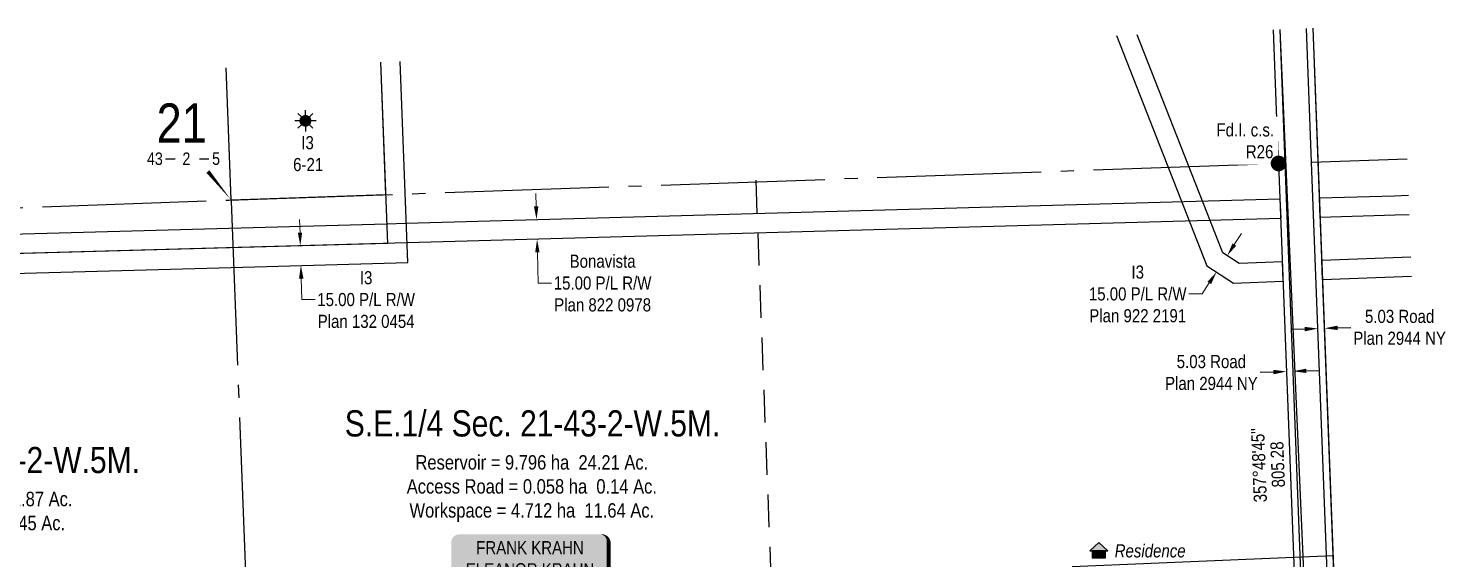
# Model space of a CAD drawing. Extents: x 685628 to 689949, y 5842791 to 5846601.
# Drawn here: x 686830 to 687911, y 5844417 to 5844822 of the extents above; entities that cross this region are included whole.
import ezdxf
from ezdxf.enums import TextEntityAlignment as Align

# ---------------------------------------------------------------- set-up
doc = ezdxf.new("R2010")
doc.units = 0
doc.header["$LTSCALE"] = 5
doc.linetypes.add('foc-LSD', pattern=[8, 5, -3])
doc.linetypes.add('foc-QUARTERLINE', pattern=[33, 25, -3, 2, -3])
for name, color, linetype in [('10', 1, 'Continuous'), ('9', 3, 'Continuous'), ('AS-POWER', 104, 'foc-POWER'), ('AS-RESIDENCE', 14, 'Continuous'), ('AS-TELUS', 224, 'foc-TEL'), ('C-SYMBOL', 7, 'Continuous'), ('C-WS-S', 13, 'Continuous'), ('CG-NOTES', 7, 'Continuous'), ('F-RW', 190, 'Continuous'), ('L-AREAREQUIRED', 7, 'Continuous'), ('L-BD', 7, 'Continuous'), ('L-MON', 1, 'Continuous'), ('L-MON-T', 1, 'Continuous'), ('L-QSEC', 8, 'foc-QUARTERLINE'), ('L-SEC', 7, 'Continuous'), ('L-SECLBL', 7, 'Continuous'), ('L-SECTION-LSD', 7, 'foc-LSD'), ('L-TITLEDB', 4, 'Continuous'), ('L-TITLEDB-T', 4, 'Continuous')]:
    doc.layers.add(name, color=color, linetype=linetype)
doc.layers.add('C-WS-T', color=13, linetype='Continuous', lineweight=9)
doc.layers.add('F-RW-T', color=190, linetype='Continuous', lineweight=9)
doc.styles.add('100L', font='ARIALN.TTF', dxfattribs={"height": 11})
doc.styles.add('175L', font='ARIALN.TTF', dxfattribs={"height": 20})
doc.styles.add('80', font='ARIALN.TTF', dxfattribs={"height": 10})
doc.styles.add('80CG', font='ARIALN.TTF', dxfattribs={"height": 10})
doc.styles.add('80L', font='ARIALN.TTF', dxfattribs={"height": 10})
doc.styles.add('foc-LtypeFont', font='ARIALN.TTF', dxfattribs={"height": 7.35})
doc.styles.add('SIMPLEX', font='ARIALN.TTF')
doc.linetypes.add('foc-POWER', pattern='A,6,-1,["P",foc-LtypeFont,S=0.2,R=0,X=-0.625,Y=-0.75],-1.24,4', length=12.24)
doc.linetypes.add('foc-POWER-NOLINE', pattern='A,0,-4,["P",foc-LtypeFont,S=0.2,R=0,X=-0.625,Y=-0.75],-8.24', length=12.24)
doc.linetypes.add('foc-TEL', pattern='A,2,-1,["T",foc-LtypeFont,S=0.2,R=0,X=-0.425,Y=-0.75],-1.24,8', length=12.24)
doc.linetypes.add('foc-TEL-NOLINE', pattern='A,0,-2,["T",foc-LtypeFont,S=0.2,R=0,X=-0.425,Y=-0.75],-10.24', length=12.24)
doc.dimstyles.new('Compass 5 000', dxfattribs={"dimscale": 5, "dimtxt": 9, "dimasz": 2, "dimexe": 0.2, "dimexo": 0.0625, "dimgap": 0.5, "dimtad": 0, "dimtih": 1, "dimtoh": 1, "dimzin": 0, "dimdsep": 46, "dimtxsty": '80CG', "dimcen": 0.1, "dimse1": 1, "dimse2": 1, "dimclrd": 256, "dimclrt": 256, "dimaunit": 1, "dimadec": 4, "dimazin": 0, "dimtfac": 0.06, "dimtofl": 0, "dimtmove": 0, "dimatfit": 1, "dimfxl": 0.2, "dimtolj": 1, "dimtzin": 0, "dimlwd": -1, "dimarcsym": 0})

# ---------------------------------------------------------------- blocks, each defined once
blk = doc.blocks.new('fdia')
at = {"color": 255, "const_width": 1}
blk.add_lwpolyline([(-0.5, 0, 1), (0.5, 0, 1)], format="xyb", close=True, dxfattribs=at)
blk = doc.blocks.new('Fdiaa')
blk.add_blockref('fdia', (0, 0))
blk = doc.blocks.new('fdib')
at = {"color": 1, "const_width": 1.6}
blk.add_lwpolyline([(-0.4, 0, 1), (0.4, 0, 1)], format="xyb", close=True, dxfattribs=at)
at = {"color": 1}
blk.add_circle((0, 0), 0.8, dxfattribs=at)
blk = doc.blocks.new('Fdibb')
blk.add_blockref('fdib', (0, 0))
blk = doc.blocks.new('fdicc')
for name in ['Fdibb', 'Fdiaa']:
    blk.add_blockref(name, (0, 0))
blk = doc.blocks.new('FDI')
blk.add_blockref('fdicc', (0, 0))
blk = doc.blocks.new('L-SECLBL')
at = {"layer": '9', "color": 7}
for p, q in [((-5.1, -27.8), (-12.3, -27.8)), ((20.7, -27.8), (13.5, -27.8))]:
    blk.add_line(p, q, dxfattribs=at)
at = {"layer": '10', "color": 2, "style": 'SIMPLEX'}
blk.add_attdef('SEC', text='', height=30, dxfattribs=at).set_placement((0, 0), align=Align.MIDDLE)
at = {"layer": '10', "color": 5, "style": '80L'}
blk.add_attdef('TWP', text='', height=9.5, dxfattribs=at).set_placement((-14.4, -27.4), align=Align.MIDDLE_RIGHT)
blk.add_attdef('RGE', text='', height=9.5, dxfattribs=at).set_placement((3.6, -27.4), align=Align.MIDDLE_CENTER)
blk.add_attdef('MER', text='', height=9.5, dxfattribs=at).set_placement((23.2, -27.4), align=Align.MIDDLE_LEFT)
blk = doc.blocks.new('GAS')
h = blk.add_hatch(color=255)
h.dxf.hatch_style = 1
edge = h.paths.add_edge_path()
edge.add_arc((0, 0), 0.9, 0, 360)
for p, q in [((-0.81, 0), (-1.62, 0)), ((-0.57, 0.57), (-1.14, 1.14)), ((0, 0.81), (0, 1.62)), ((0.57, 0.57), (1.14, 1.14)), ((1.62, 0), (0.81, 0)), ((-0.57, -0.57), (-1.14, -1.14)), ((0, -0.81), (0, -1.62)), ((1.14, -1.14), (0.57, -0.57))]:
    blk.add_line(p, q)
blk.add_circle((0, 0), 0.8)
blk = doc.blocks.new('*U373')
h = blk.add_hatch(color=59)
edge = h.paths.add_edge_path()
edge.add_line((-54, -37), (54, -37))
edge.add_arc((54, -31), 6, 270, 360)
edge.add_line((60, -31), (60, 29.5))
edge.add_arc((54, 29.5), 6, 0, 90)
edge.add_line((54, 35.5), (-54, 35.5))
edge.add_arc((-54, 29.5), 6, 90, 180)
edge.add_line((-60, 29.5), (-60, -31))
edge.add_arc((-54, -31), 6, 180, 270)
at = {"color": 1, "flags": 128}
blk.add_lwpolyline([(-54, -37, 3, 3, 0), (54, -37, 3, 3, 0.414214), (60, -31, 3, 3, 0), (60, 29.5, 3, 0, 0.414214), (54, 35.5, 0, 0, 0), (-54, 35.5, 0, 0, 0.414214), (-60, 29.5, 0, 0, 0), (-60, -31, 0, 3, 0.414214)], format="xyseb", close=True, dxfattribs=at)
blk.add_lwpolyline([(-29.4, -22.4, 0, 7.5, 0), (0, 0, 0, 0, 0)], format="xyseb", dxfattribs=at)
at = {"color": 1, "style": '80'}
blk.add_attdef('ENTER_TEXT_001', (-36, -5), '', height=10, dxfattribs=at)
blk = doc.blocks.new('*D378')
at = {"layer": 'F-RW-T', "transparency": 16777216}
for p, q in [((687749.8, 5844656.9), (687755.3, 5844665.3)), ((687725.2, 5844619.2), (687715.2, 5844619.2)), ((687730.7, 5844627.6), (687725.2, 5844619.2))]:
    blk.add_line(p, q, dxfattribs=at)
for points in [[(687748.4, 5844657.8), (687751.2, 5844656), (687744.4, 5844648.5)], [(687729.3, 5844628.5), (687732.1, 5844626.7), (687736.2, 5844636)]]:
    blk.add_solid(points, dxfattribs=at)
at = {"layer": 'F-RW-T', "transparency": 16777216, "insert": (687676.1, 5844619.2), "char_height": 10, "attachment_point": 5, "style": '80CG'}
blk.add_mtext('\\A1;I3\\P15.00 P/L R/W\\PPlan 922 2191', dxfattribs=at)
blk = doc.blocks.new('*D382')
at = {"layer": 'F-RW-T', "transparency": 16777216}
for p, q in [((687217.2, 5844686), (687216.9, 5844696)), ((687218.2, 5844651), (687218.8, 5844627.5)), ((687218.8, 5844627.5), (687228.8, 5844627.5))]:
    blk.add_line(p, q, dxfattribs=at)
for points in [[(687218.9, 5844686.1), (687215.5, 5844686), (687217.5, 5844676)], [(687219.8, 5844651.1), (687216.5, 5844651), (687217.9, 5844661)]]:
    blk.add_solid(points, dxfattribs=at)
at = {"layer": 'F-RW-T', "transparency": 16777216, "insert": (687267.9, 5844627.5), "char_height": 10, "attachment_point": 5, "style": '80CG'}
blk.add_mtext('\\A1;Bonavista\\P15.00 P/L R/W\\PPlan 822 0978', dxfattribs=at)
blk = doc.blocks.new('*D383')
at = {"layer": 'F-RW-T', "transparency": 16777216}
for p, q in [((687037.1, 5844666), (687036.8, 5844676)), ((687038, 5844631), (687038.5, 5844614.9)), ((687038.5, 5844614.9), (687048.5, 5844614.9))]:
    blk.add_line(p, q, dxfattribs=at)
for points in [[(687038.7, 5844666.1), (687035.4, 5844666), (687037.3, 5844656)], [(687039.7, 5844631), (687036.3, 5844630.9), (687037.7, 5844641)]]:
    blk.add_solid(points, dxfattribs=at)
at = {"layer": 'F-RW-T', "transparency": 16777216, "insert": (687087.5, 5844614.9), "char_height": 10, "attachment_point": 5, "style": '80CG'}
blk.add_mtext('\\A1;I3\\P15.00 P/L R/W\\PPlan 132 0454', dxfattribs=at)
blk = doc.blocks.new('*D435')
at = {"layer": 'L-TITLEDB-T', "transparency": 16777216}
for p, q in [((687779.6, 5844559.6), (687769.6, 5844559.2)), ((687804.7, 5844560.5), (687814.6, 5844560.9))]:
    blk.add_line(p, q, dxfattribs=at)
for points in [[(687779.6, 5844561.3), (687779.7, 5844557.9), (687789.6, 5844560)], [(687804.6, 5844562.2), (687804.7, 5844558.9), (687794.7, 5844560.2)]]:
    blk.add_solid(points, dxfattribs=at)
at = {"layer": 'L-TITLEDB-T', "transparency": 16777216, "insert": (687732.3, 5844559.2), "char_height": 10, "attachment_point": 5, "style": '80CG'}
blk.add_mtext('\\A1;5.03 Road\\PPlan 2944 NY', dxfattribs=at)
blk = doc.blocks.new('*D436')
at = {"layer": 'L-TITLEDB-T', "transparency": 16777216}
for p, q in [((687803.6, 5844592.4), (687793.6, 5844592)), ((687828.6, 5844593.4), (687838.6, 5844593.7))]:
    blk.add_line(p, q, dxfattribs=at)
for points in [[(687803.5, 5844594.1), (687803.6, 5844590.7), (687813.5, 5844592.8)], [(687828.5, 5844595), (687828.6, 5844591.7), (687818.6, 5844593)]]:
    blk.add_solid(points, dxfattribs=at)
at = {"layer": 'L-TITLEDB-T', "transparency": 16777216, "insert": (687875.9, 5844593.7), "char_height": 10, "attachment_point": 5, "style": '80CG'}
blk.add_mtext('\\A1;5.03 Road\\PPlan 2944 NY', dxfattribs=at)
blk = doc.blocks.new('res_occ')
for points in [[(0.1, 0.89), (-1.26, -0.37), (1.46, -0.37)], [(-0.9, -1.43), (1.1, -1.43), (1.1, -0.37), (-0.9, -0.37)]]:
    blk.add_hatch(color=14).paths.add_polyline_path(points)
at = {"color": 14}
for points in [[(0.1, 0.89), (-1.26, -0.37), (1.46, -0.37)], [(-0.9, -1.43), (1.1, -1.43), (1.1, -0.37), (-0.9, -0.37)]]:
    blk.add_lwpolyline(points, close=True, dxfattribs=at)

msp = doc.modelspace()

# ---------------------------------------------------------------- linework, layer by layer
at = {"layer": 'AS-POWER', "linetype": 'foc-POWER-NOLINE', "flags": 128}
msp.add_lwpolyline([(687878.991, 5843013.508), (687809.82, 5844822.043)], dxfattribs=at)
at = {"layer": 'AS-POWER', "flags": 128}
msp.add_lwpolyline([(687626.013, 5844411.156), (687825.197, 5844419.53)], dxfattribs=at)
at = {"layer": 'AS-TELUS', "linetype": 'foc-TEL-NOLINE', "flags": 128}
msp.add_lwpolyline([(687853.863, 5843012.546), (687824.798, 5843866.805), (687823.328, 5843907.918), (687822.046, 5843942.152), (687820.379, 5843983.044), (687819.099, 5844016.141), (687818.186, 5844045.145), (687817.176, 5844080.558), (687784.691, 5844821.083)], dxfattribs=at)
at = {"layer": 'C-WS-S'}
msp.add_lwpolyline([(687098.572, 5844796.17), (687102.295, 5844694.996), (686984.588, 5844690.873), (686980.76, 5844791.804), (686980.757, 5844791.894)], dxfattribs=at)
at = {"layer": 'F-RW', "flags": 128}
for points in [[(687659.962, 5844816.546), (687728.766, 5844640.8), (687749.243, 5844627.413), (687787.001, 5844628.87), (687786.429, 5844643.838), (687753.447, 5844642.578), (687740.976, 5844650.732), (687714.398, 5844718.465), (687675.81, 5844817.121)], [(687098.476, 5844796.166), (687103.698, 5844657.845), (686427.977, 5844639.18), (686428.189, 5844631.701), (686306.111, 5844628.313), (686305.869, 5844635.884), (686182.219, 5844632.453), (686182.785, 5844617.457), (686242.239, 5844619.052), (686255.425, 5844611.918), (686479.687, 5844618.114), (686492.426, 5844625.943), (686984.527, 5844639.523), (687119.262, 5844643.173), (687113.464, 5844796.71)], [(687883.231, 5844679.755), (687872.594, 5844679.283), (687815.336, 5844677.655), (687814.769, 5844692.64), (687872.065, 5844694.243), (687882.658, 5844694.713)], [(686427.977, 5844639.18), (686428.052, 5844636.551), (686428.189, 5844631.701), (686306.111, 5844628.313), (686305.934, 5844633.851), (686305.869, 5844635.884), (686182.219, 5844632.453), (686181.652, 5844647.443), (686305.471, 5844650.845), (686305.223, 5844658.362), (686427.391, 5844661.805), (686427.593, 5844654.31), (686427.593, 5844654.31), (687103.131, 5844672.85), (687118.121, 5844673.268), (687784.597, 5844691.8), (687785.169, 5844676.815), (687118.692, 5844658.262), (686427.977, 5844639.18)], [(687885.036, 5844632.605), (687817.164, 5844630.035), (687816.582, 5844645.024), (687884.461, 5844647.617)]]:
    msp.add_lwpolyline(points, dxfattribs=at)
at = {"layer": 'L-QSEC'}
for p, q in [((686984.581, 5844691.048), (686980.753, 5844791.979)), ((686982.771, 5844690.809), (687788.589, 5844719.039)), ((687808.695, 5844719.743), (687881.603, 5844722.298)), ((686181.075, 5844662.724), (686982.771, 5844690.809))]:
    msp.add_line(p, q, dxfattribs=at)
msp.add_lwpolyline([(686984.588, 5844690.873), (686984.628, 5844689.821), (687015.443, 5843885.106)], dxfattribs=at)
at = {"layer": 'L-SEC'}
for p, q in [((687788.585, 5844719.142), (687784.691, 5844821.083)), ((687808.689, 5844719.91), (687804.794, 5844821.851)), ((687819.327, 5843914.454), (687788.589, 5844719.055)), ((687839.43, 5843915.222), (687808.692, 5844719.823))]:
    msp.add_line(p, q, dxfattribs=at)
at = {"layer": 'L-SECLBL', "flags": 128}
msp.add_lwpolyline([(686984.588, 5844690.873, 0, 3, 0), (686966.838, 5844712.694, 3, 3, 0)], format="xyseb", dxfattribs=at)
at = {"layer": 'L-SECTION-LSD'}
msp.add_line((687384.694, 5844705.991), (687415.334, 5843902.273), dxfattribs=at)
at = {"layer": 'L-TITLEDB'}
for p, q in [((687783.56, 5844718.95), (687779.665, 5844820.891)), ((687813.714, 5844720.102), (687809.82, 5844822.043)), ((687783.563, 5844718.863), (687814.301, 5843914.262)), ((687844.456, 5843915.414), (687813.718, 5844720.015))]:
    msp.add_line(p, q, dxfattribs=at)

# ---------------------------------------------------------------- block references
at = {"layer": 'AS-RESIDENCE', "color": 5, "linetype": 'Continuous', "xscale": 4.999999999999995, "yscale": 4.999999999999995, "zscale": 4.999999999999995}
msp.add_blockref('res_occ', (687645.936, 5844424.952), dxfattribs=at)
at = {"layer": 'C-WS-S', "xscale": 4.999999999999975, "yscale": 4.999999999999975, "zscale": 4.999999999999975}
msp.add_blockref('GAS', (687041.22, 5844751.404), dxfattribs=at)
at = {"layer": 'CG-NOTES'}
ref = msp.add_blockref('*U373', (687212.498, 5844400.17), dxfattribs=at)
ref.add_attrib('ENTER_TEXT_001', 'FRANK KRAHN', (687171.454, 5844420.518), dxfattribs={"layer": '0', "color": 1, "height": 10, "style": '80'})
ref.add_attrib('ENTER_TEXT_002', 'ELEANOR KRAHN', (687163.518, 5844403.674), dxfattribs={"layer": '0', "color": 1, "height": 10, "style": '80'})
ref.add_attrib('ENTER_TEXT_003', '(As Joint Tenants)', (687166.018, 5844386.837), dxfattribs={"layer": '0', "color": 1, "height": 10, "style": '80'})
ref.add_attrib('ENTER_TEXT_004', 'C. of T. 232 126 195', (687160.233, 5844369.993), dxfattribs={"layer": '0', "color": 1, "height": 10, "style": '80'})
at = {"layer": 'L-SECLBL', "color": 1, "xscale": 0.99988825, "yscale": 0.99988825, "zscale": 0.99988825}
msp.add_blockref('L-SECLBL', (686946.801, 5844749.912), dxfattribs=at).add_auto_attribs({'SEC': '21', 'TWP': '43', 'RGE': '2', 'MER': '5'})

# ---------------------------------------------------------------- texts
at = {"layer": 'AS-RESIDENCE', "linetype": 'Continuous', "insert": (687658.528, 5844428.077), "char_height": 10, "attachment_point": 1, "style": '80L'}
msp.add_mtext_dynamic_manual_height_columns('{\\fArial Narrow|b0|i1|c0|p34;Residence}', width=31.93118, gutter_width=50, heights=[0], dxfattribs=at)
at = {"layer": 'C-SYMBOL', "color": 3, "linetype": 'Continuous', "style": '175L'}
for s, p in [('S.E.1/4 Sec. 21-43-2-W.5M.', (687214.453, 5844504.404)), ('S.W.1/4 Sec. 21-43-2-W.5M.', (686768.589, 5844476.443))]:
    msp.add_text(s, height=19.99776, dxfattribs=at).set_placement(p, align=Align.BOTTOM_CENTER)
at = {"layer": 'C-WS-T', "insert": (687030.525, 5844739.708), "char_height": 9.99888, "attachment_point": 1, "style": '100L'}
msp.add_mtext_dynamic_manual_height_columns('\\pi7.5384;I3\\P\\pi1.301;6-21', width=22.9954, gutter_width=55, heights=[0], dxfattribs=at)
at = {"layer": 'L-AREAREQUIRED', "color": 5, "linetype": 'Continuous', "char_height": 10.99877, "attachment_point": 2, "style": '100L'}
for s, insert, width in [('Reservoir = 9.796 ha  24.21 Ac.\\PAccess Road = 0.058 ha  0.14 Ac.\\PWorkspace = 4.712 ha  11.64 Ac.', (687213.921, 5844496.139), 206.70832), ('Access Road = 1.160 ha  2.87 Ac.\\PWorkspace = 0.183 ha  0.45 Ac.', (686768.056, 5844468.178), 248.77524)]:
    msp.add_mtext(s, dxfattribs=dict(at, insert=insert, width=width))
at = {"layer": 'L-BD', "style": '80L'}
for s, height, p in [("357°48'45''", 9.99888, (687768.599, 5844488.493)), ('805.28', 9.9989, (687782.837, 5844489.037))]:
    msp.add_text(s, height=height, rotation=92.1878, dxfattribs=at).set_placement(p, align=Align.MIDDLE)

# ---------------------------------------------------------------- dimensions: what is measured, and where the dimension line sits
at = {"layer": 'F-RW-T'}
for base, p1, p2, angle, text, picture, middle in [((687217.893, 5844661.02), (687212.892, 5844675.907), (687213.31, 5844660.893), 271.592569, 'Bonavista\\P15.00 P/L R/W\\PPlan 822 0978', '*D382', (687267.911, 5844627.497)), ((687037.744, 5844640.966), (687060.738, 5844656.651), (687061.146, 5844641.601), 271.55361, 'I3\\P15.00 P/L R/W\\PPlan 132 0454', '*D383', (687087.537, 5844614.889))]:
    dim = msp.add_linear_dim(base=base, p1=p1, p2=p2, angle=angle, text=text, dimstyle='Compass 5 000', override={"dimtxt": 10}, dxfattribs=at)
    dim.commit()
    dim.dimension.update_dxf_attribs({"geometry": picture, "text_midpoint": middle, "dimtype": 161})
dim = msp.add_aligned_dim(p1=(687744.967, 5844648.123), p2=(687736.762, 5844635.573), distance=-0.71, text='I3\\P15.00 P/L R/W\\PPlan 922 2191', dimstyle='Compass 5 000', override={"dimtxt": 10}, dxfattribs=at)
dim.commit()
dim.dimension.update_dxf_attribs({"geometry": '*D378', "text_midpoint": (687676.138, 5844619.221)})
at = {"layer": 'L-TITLEDB-T'}
for base, p1, p2, angle, picture, middle in [((687818.581, 5844592.977), (687815.092, 5844552.305), (687820.129, 5844552.498), 2.190337, '*D436', (687875.927, 5844593.742)), ((687789.633, 5844559.973), (687795.411, 5844540.469), (687790.385, 5844540.277), 182.187795, '*D435', (687732.287, 5844559.209))]:
    dim = msp.add_linear_dim(base=base, p1=p1, p2=p2, angle=angle, text='5.03 Road\\PPlan 2944 NY', dimstyle='Compass 5 000', dxfattribs=at)
    dim.commit()
    dim.dimension.update_dxf_attribs({"geometry": picture, "text_midpoint": middle, "dimtype": 161})

# ---------------------------------------------------------------- next in the draw order: texts
at = {"layer": 'L-MON-T', "linetype": 'Continuous', "insert": (687735.126, 5844749.488), "char_height": 9.99888, "attachment_point": 1, "style": '80L', "bg_fill": 2}
msp.add_mtext_dynamic_manual_height_columns('\\pi1.0617;Fd.I. c.s. \\P\\pi23.474;R26', width=43.05562, gutter_width=49.994, heights=[0], dxfattribs=at)

# ---------------------------------------------------------------- next in the draw order: block references
at = {"layer": 'L-MON', "xscale": 4.999441249999984, "yscale": 4.999441249999984, "zscale": 4.999441249999984}
msp.add_blockref('FDI', (687783.563, 5844718.863), dxfattribs=at)

doc.saveas('drawing.dxf')
